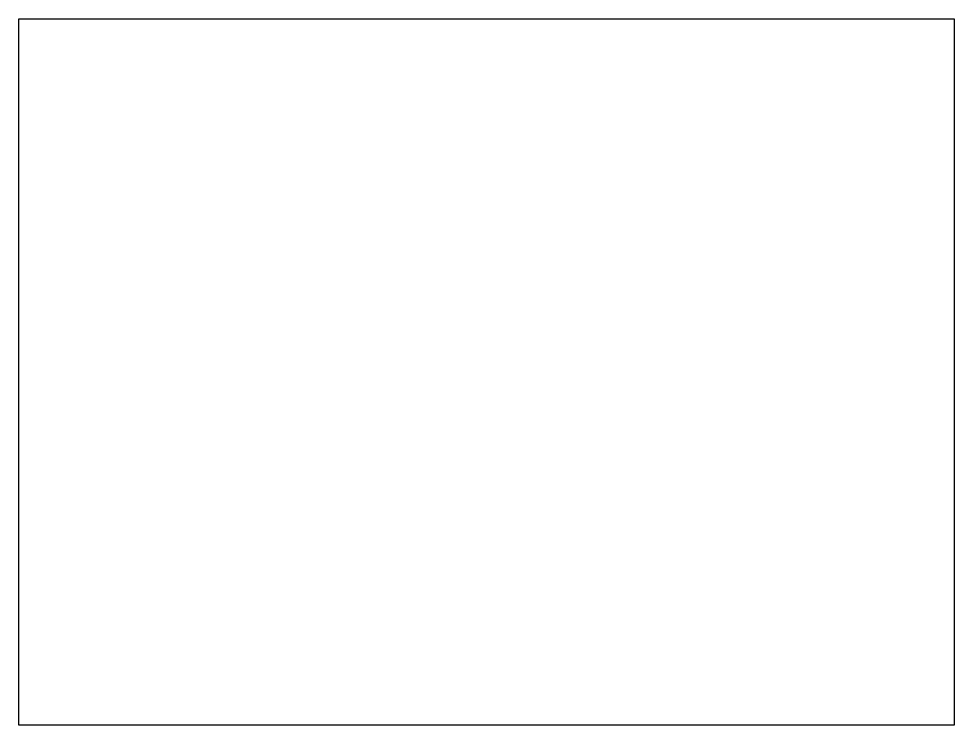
# Model space of a CAD drawing. Header units: inches. Extents: x -1.3 to 14.3, y -1.5 to 10.4.
import ezdxf

# ---------------------------------------------------------------- set-up
doc = ezdxf.new("R2010")
doc.units = ezdxf.units.IN
doc.header["$MEASUREMENT"] = 0
doc.layers.get('0').update_dxf_attribs({"linetype": 'CONTINUOUS'})

msp = doc.modelspace()

# ---------------------------------------------------------------- linework, layer by layer
for p, q in [((-1.322, 10.36), (14.321, 10.36)), ((-1.322, -1.456), (-1.322, 10.36)), ((14.321, 10.36), (14.321, -1.456)), ((14.321, -1.456), (-1.322, -1.456))]:
    msp.add_line(p, q)

doc.saveas('drawing.dxf')
